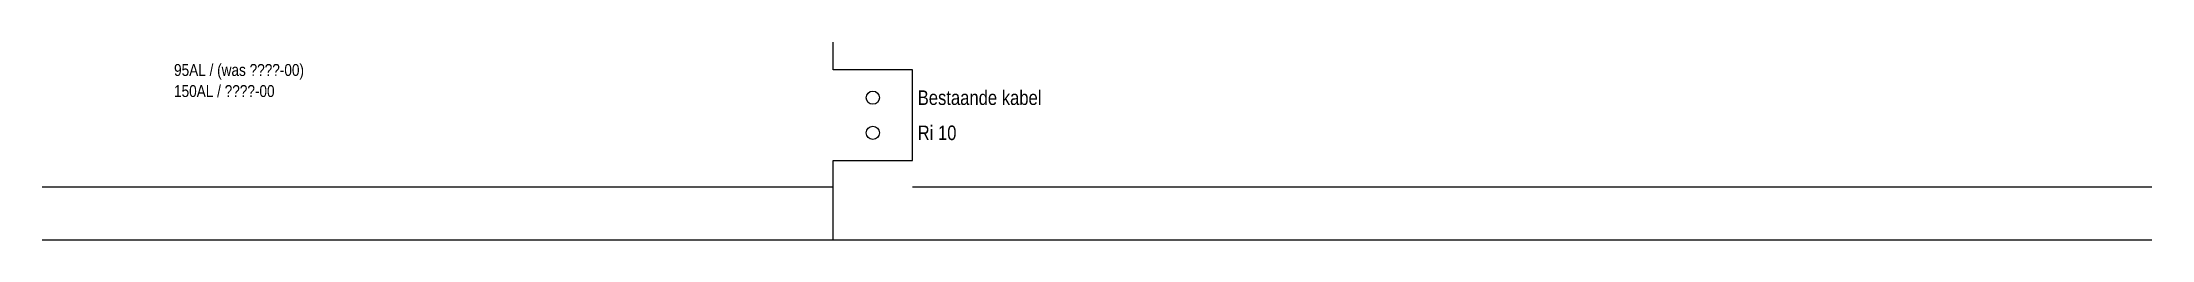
# Model space of a CAD drawing. Header units: millimetres. Extents: x 0 to 80, y 0 to 7.5.
import ezdxf
from ezdxf.enums import TextEntityAlignment as Align

# ---------------------------------------------------------------- set-up
doc = ezdxf.new("R2010")
doc.units = ezdxf.units.MM
doc.set_wipeout_variables(frame=1)
for name, color, linetype in [('01 - Bestaande kabel', 125, 'Continuous'), ('Aansluiting LS K10', 7, 'Continuous'), ('E_LV_CROSS_SECTION', 5, 'Continuous'), ('Mantelbuis', 6, 'Continuous')]:
    doc.layers.add(name, color=color, linetype=linetype)
doc.styles.add('TECHBASE_ARIAL_NOVA_LIGHT', font='ArialNova-Light.ttf')

# ---------------------------------------------------------------- blocks, each defined once
blk = doc.blocks.new('KabelGeul_20261014_12013201_1')
blk.add_wipeout([(0, -1.05), (0, 4.48), (3, 4.48), (3, -1.05)]).dxf.layer = 'E_LV_CROSS_SECTION'
at = {"layer": '01 - Bestaande kabel', "linetype": 'Continuous'}
blk.add_circle((1.5, 2.38), 0.25, dxfattribs=at)
at = {"layer": 'Aansluiting LS K10', "linetype": 'Continuous'}
blk.add_circle((1.5, 1.05), 0.25, dxfattribs=at)
for points in [[(3, 1.705), (8.685, 1.705), (8.685, 3.055), (3, 3.055)], [(0.067, -0.936), (1.067, -0.936), (1.067, -0.186), (0.067, -0.186)]]:
    blk.add_wipeout(points).dxf.layer = 'E_LV_CROSS_SECTION'
at = {"layer": 'E_LV_CROSS_SECTION', "style": 'TECHBASE_ARIAL_NOVA_LIGHT', "flags": 3}
for tag, p in [('VOLG_01', (3.2, 2.38)), ('TBTYPE_01', (3.2, 2.38)), ('TWEEZIJDIG_01', (3.2, 2.38)), ('COMBI_01', (3.2, 2.38)), ('COMBI2_01', (3.2, 2.38)), ('DUBBEL_01', (3.2, 2.38)), ('DRIE_01', (3.2, 2.38)), ('DUBBEL2_01', (3.2, 2.38)), ('DRIE2_01', (3.2, 2.38)), ('MANTEL_01', (3.2, 2.38)), ('TB_CODESWAP', (0, 0))]:
    blk.add_attdef(tag, text='', height=0.1, dxfattribs=at).set_placement(p, align=Align.MIDDLE_LEFT)
at = {"layer": 'Mantelbuis', "style": 'TECHBASE_ARIAL_NOVA_LIGHT'}
blk.add_attdef('MANTEL_SPEC', text='', height=0.55, dxfattribs=at).set_placement((0.417, -0.561), align=Align.MIDDLE_LEFT)
blk.add_wipeout([(3, 0.375), (4.891, 0.375), (4.891, 1.725), (3, 1.725)]).dxf.layer = 'E_LV_CROSS_SECTION'
at = {"layer": 'E_LV_CROSS_SECTION'}
blk.add_lwpolyline([(0, -3), (0, 0), (3, 0), (3, 3.43), (0, 3.43), (0, 4.48)], dxfattribs=at)
at = {"layer": '01 - Bestaande kabel', "style": 'TECHBASE_ARIAL_NOVA_LIGHT'}
blk.add_attdef('KABEL_01', text='', height=0.55, dxfattribs=at).set_placement((3.2, 2.38), align=Align.MIDDLE_LEFT)
at = {"layer": 'Aansluiting LS K10', "style": 'TECHBASE_ARIAL_NOVA_LIGHT'}
blk.add_attdef('KABEL_02', text='', height=0.55, dxfattribs=at).set_placement((3.2, 1.05), align=Align.MIDDLE_LEFT)
at = {"layer": 'E_LV_CROSS_SECTION', "style": 'TECHBASE_ARIAL_NOVA_LIGHT', "flags": 3}
for tag in ['VOLG_02', 'TBTYPE_02', 'TWEEZIJDIG_02', 'COMBI_02', 'COMBI2_02', 'DUBBEL_02', 'DRIE_02', 'DUBBEL2_02', 'DRIE2_02', 'MANTEL_02']:
    blk.add_attdef(tag, text='', height=0.1, dxfattribs=at).set_placement((3.2, 1.05), align=Align.MIDDLE_LEFT)

msp = doc.modelspace()

# ---------------------------------------------------------------- linework, layer by layer
at = {"layer": '01 - Bestaande kabel'}
msp.add_line((0, 2), (80, 2), dxfattribs=at)
at = {"layer": 'Aansluiting LS K10'}
msp.add_line((0, 0), (80, 0), dxfattribs=at)

# ---------------------------------------------------------------- texts
at = {"layer": 'Aansluiting LS K10', "insert": (5, 5.4), "char_height": 0.45, "width": 4.8, "attachment_point": 7, "style": 'TECHBASE_ARIAL_NOVA_LIGHT', "bg_fill": 3, "box_fill_scale": 1.3, "bg_fill_color": 7, "bg_fill_true_color": 16777215, "bg_fill_transparency": 0}
msp.add_mtext('150AL / ????-00', dxfattribs=at)

# ---------------------------------------------------------------- next in the draw order: block references
msp.add_blockref('KabelGeul_20261014_12013201_1', (30, 3)).add_auto_attribs({'KABEL_01': 'Bestaande kabel', 'KABEL_02': 'Ri 10'})

# ---------------------------------------------------------------- next in the draw order: texts
at = {"layer": '01 - Bestaande kabel', "insert": (5, 6.069), "char_height": 0.45, "width": 6.8, "attachment_point": 7, "style": 'TECHBASE_ARIAL_NOVA_LIGHT', "bg_fill": 3, "box_fill_scale": 1.3, "bg_fill_color": 7, "bg_fill_true_color": 16777215, "bg_fill_transparency": 0}
msp.add_mtext('95AL / (was ????-00)', dxfattribs=at)

doc.saveas('drawing.dxf')
